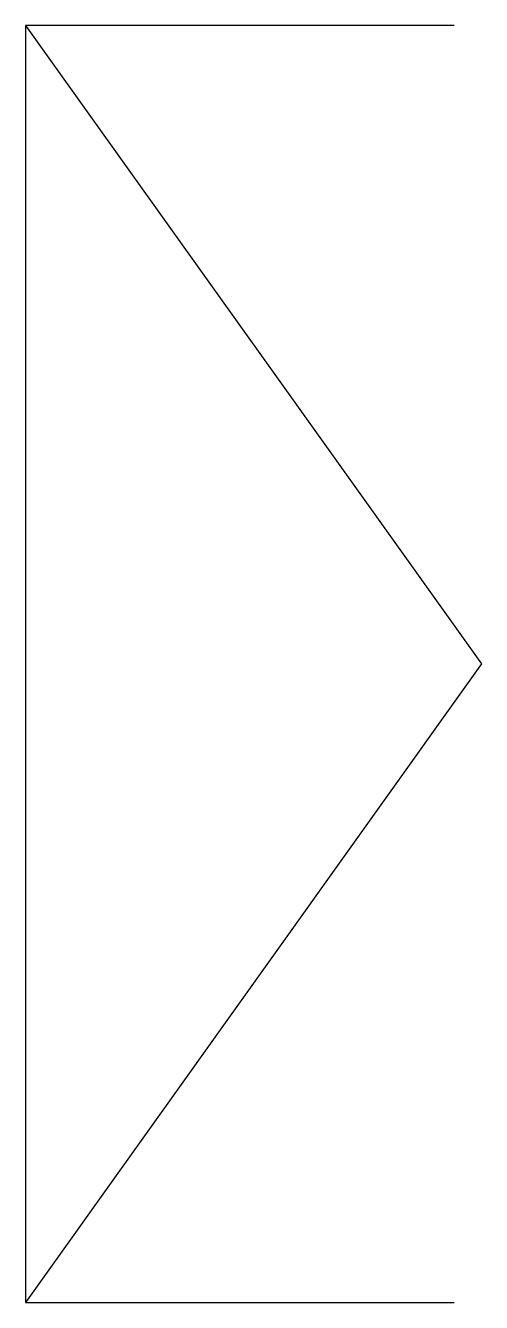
# Model space of a CAD drawing. Header units: millimetres. Extents: x 3029 to 5029, y 6900 to 12500.
import ezdxf

# ---------------------------------------------------------------- set-up
doc = ezdxf.new("R2010")
doc.units = ezdxf.units.MM
doc.layers.add('PROFILE-16', color=255, linetype='Continuous')

msp = doc.modelspace()

# ---------------------------------------------------------------- linework, layer by layer
at = {"layer": 'PROFILE-16'}
for points in [[(4909.1, 12499.7), (3029.1, 12499.7), (3029.1, 6899.7), (4909.1, 6899.7)], [(3029.1, 12499.7), (5029.1, 9699.7), (3029.1, 6899.7)]]:
    msp.add_lwpolyline(points, dxfattribs=at)

doc.saveas('drawing.dxf')
